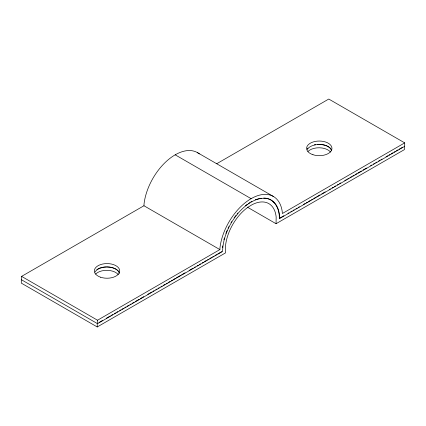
<?xml version="1.0" encoding="UTF-8"?>
<svg xmlns="http://www.w3.org/2000/svg" width="426" height="426" viewBox="0 0 426 426"><rect width="100%" height="100%" fill="white"/><g stroke="black" fill="none" stroke-linecap="round" stroke-linejoin="round"><path stroke-width="0.64" d="M21.598 279.839L21.598 276.383L143.945 205.747L144.1 203.431A44.512 25.698 -60 0 1 166.811 160.969A44.512 25.698 -60 0 1 199.347 153.924M21.598 276.383L97.533 320.224L219.88 249.588L220.029 247.266A44.512 25.698 -60 0 1 251.116 198.665A44.512 25.698 -60 0 1 282.204 211.376L282.353 213.517L404.7 142.88L404.7 146.336L279.589 218.565A40.268 23.249 -60 0 0 251.116 202.126A40.268 23.249 -60 0 0 222.644 251.446L97.533 323.675L21.3 279.664L21.3 283.12L97.234 326.955L225.53 252.884L225.365 248.038A36.04 20.81 -60 0 1 248.108 207.137L252.107 204.698A36.04 20.81 -60 0 1 276.16 217.074L276.048 223.719L247.288 207.111M222.574 247.708L222.691 245.924M223.906 239.731L224.422 238.006M225.913 233.405L227.079 230.53M228.07 228.245L228.943 226.568M231.02 222.676L231.701 221.616M234.082 217.894L235.983 215.45M237.128 213.98L237.889 213M245.397 205.753L247.352 204.267M248.342 203.607L249.828 202.616M216.759 163.712L328.765 99.045L404.7 142.88M98.954 322.509L102.4 320.522M106.415 318.201L110.43 315.884M111.58 315.219L112.73 314.558M114.45 313.563L115.595 312.902M116.745 312.237L117.895 311.576M119.615 310.581L120.76 309.92M121.911 309.255L123.631 308.264M124.781 307.599L125.926 306.938M127.076 306.273L128.796 305.282M129.946 304.617L131.091 303.956M132.241 303.291L133.961 302.3M135.111 301.635L139.126 299.318M140.276 298.653L143.716 296.666M147.737 294.345L151.752 292.028M152.902 291.363L154.047 290.702M155.772 289.707L156.917 289.046M158.067 288.381L159.212 287.72M160.937 286.725L162.082 286.064M163.233 285.399L164.953 284.408M166.103 283.743L167.248 283.082M168.398 282.417L170.118 281.426M171.263 280.761L172.413 280.1M173.563 279.435L175.283 278.444M176.428 277.779L180.448 275.462M181.593 274.797L185.038 272.81M189.053 270.489L193.074 268.172M194.219 267.507L195.369 266.846M197.089 265.851L198.239 265.19M199.384 264.525L200.534 263.864M202.254 262.869L203.404 262.208M204.549 261.543L206.275 260.552M207.419 259.887L208.57 259.226M209.714 258.561L211.44 257.57M212.585 256.905L213.735 256.244M214.88 255.579L216.605 254.588M217.75 253.923L221.77 251.606M283.881 215.742L279.291 218.394C279.829 209.118 274.243 197.904 263.742 198.074M287.901 213.426L289.046 212.76M290.772 211.765L291.916 211.104M293.067 210.444L294.212 209.778M295.937 208.783L297.082 208.122M298.232 207.462L299.377 206.796M303.397 204.48L305.117 203.484M306.267 202.819L307.412 202.158M308.562 201.498L310.282 200.502M311.427 199.837L312.577 199.176M313.728 198.516L315.448 197.52M316.593 196.855L320.038 194.868M321.758 193.873L325.203 191.886M329.218 189.57L330.368 188.904M332.088 187.909L333.238 187.248M334.383 186.588L335.534 185.922M337.254 184.927L338.404 184.266M339.549 183.601L340.699 182.94M344.714 180.619L346.439 179.628M347.584 178.963L348.734 178.302M349.879 177.637L351.604 176.646M352.749 175.981L353.899 175.32M355.044 174.655L356.77 173.664M357.915 172.999L361.36 171.012M363.08 170.017L366.525 168.03M370.54 165.709L371.69 165.048M373.41 164.053L374.56 163.392M375.705 162.727L376.856 162.066M378.576 161.071L379.726 160.41M380.871 159.745L382.021 159.084M386.036 156.763L387.756 155.772M388.906 155.107L390.056 154.446M391.201 153.781L392.921 152.79M394.071 152.125L395.216 151.464M396.366 150.799L398.086 149.808M399.237 149.143L402.682 147.156M276.048 223.719L404.402 149.617L404.402 146.161M250.818 201.956L251.931 201.413M255.27 199.789L258.997 198.67M259.615 198.484L261.383 198.308M197.44 152.62L273.37 196.461M272.704 201.541L273.854 202.206M175.182 154.824L251.116 198.665M143.945 205.747L219.88 249.588M97.533 320.224L97.533 323.675M97.234 323.504L97.234 326.955M94.961 272.097A12.684 7.322 0 0 1 107.022 267.033A12.684 7.322 0 0 1 119.088 272.097M307.215 149.547A12.684 7.322 0 0 1 319.276 144.489A12.684 7.322 0 0 1 331.337 149.547M96.787 269.637A12.684 7.322 0 0 1 97.666 269.062M98.145 268.795A12.684 7.322 0 0 1 100.855 267.693M101.452 267.528A12.684 7.322 0 0 1 102.682 267.246M103.321 267.134A12.684 7.322 0 0 1 106.596 266.862M107.261 266.868A12.684 7.322 0 0 1 119.323 273.348M95.68 274.04A12.684 7.322 0 0 1 107.261 270.324A12.684 7.322 0 0 1 118.258 274.594M307.939 151.486A12.684 7.322 0 0 1 319.532 147.779A12.684 7.322 0 0 1 330.517 152.061M307.348 148.722A12.684 7.322 0 0 1 307.939 148.035M314.329 144.829A12.684 7.322 0 0 1 315.591 144.584M317.54 144.366A12.684 7.322 0 0 1 331.577 150.815M312.934 154.702A12.684 7.322 0 0 0 331.96 148.365A12.684 7.322 0 0 0 312.934 142.023A12.684 7.322 0 0 0 312.934 154.702M100.68 277.246A12.684 7.322 0 0 0 119.706 270.904A12.684 7.322 0 0 0 100.68 264.562A12.684 7.322 0 0 0 100.68 277.246"/></g></svg>
